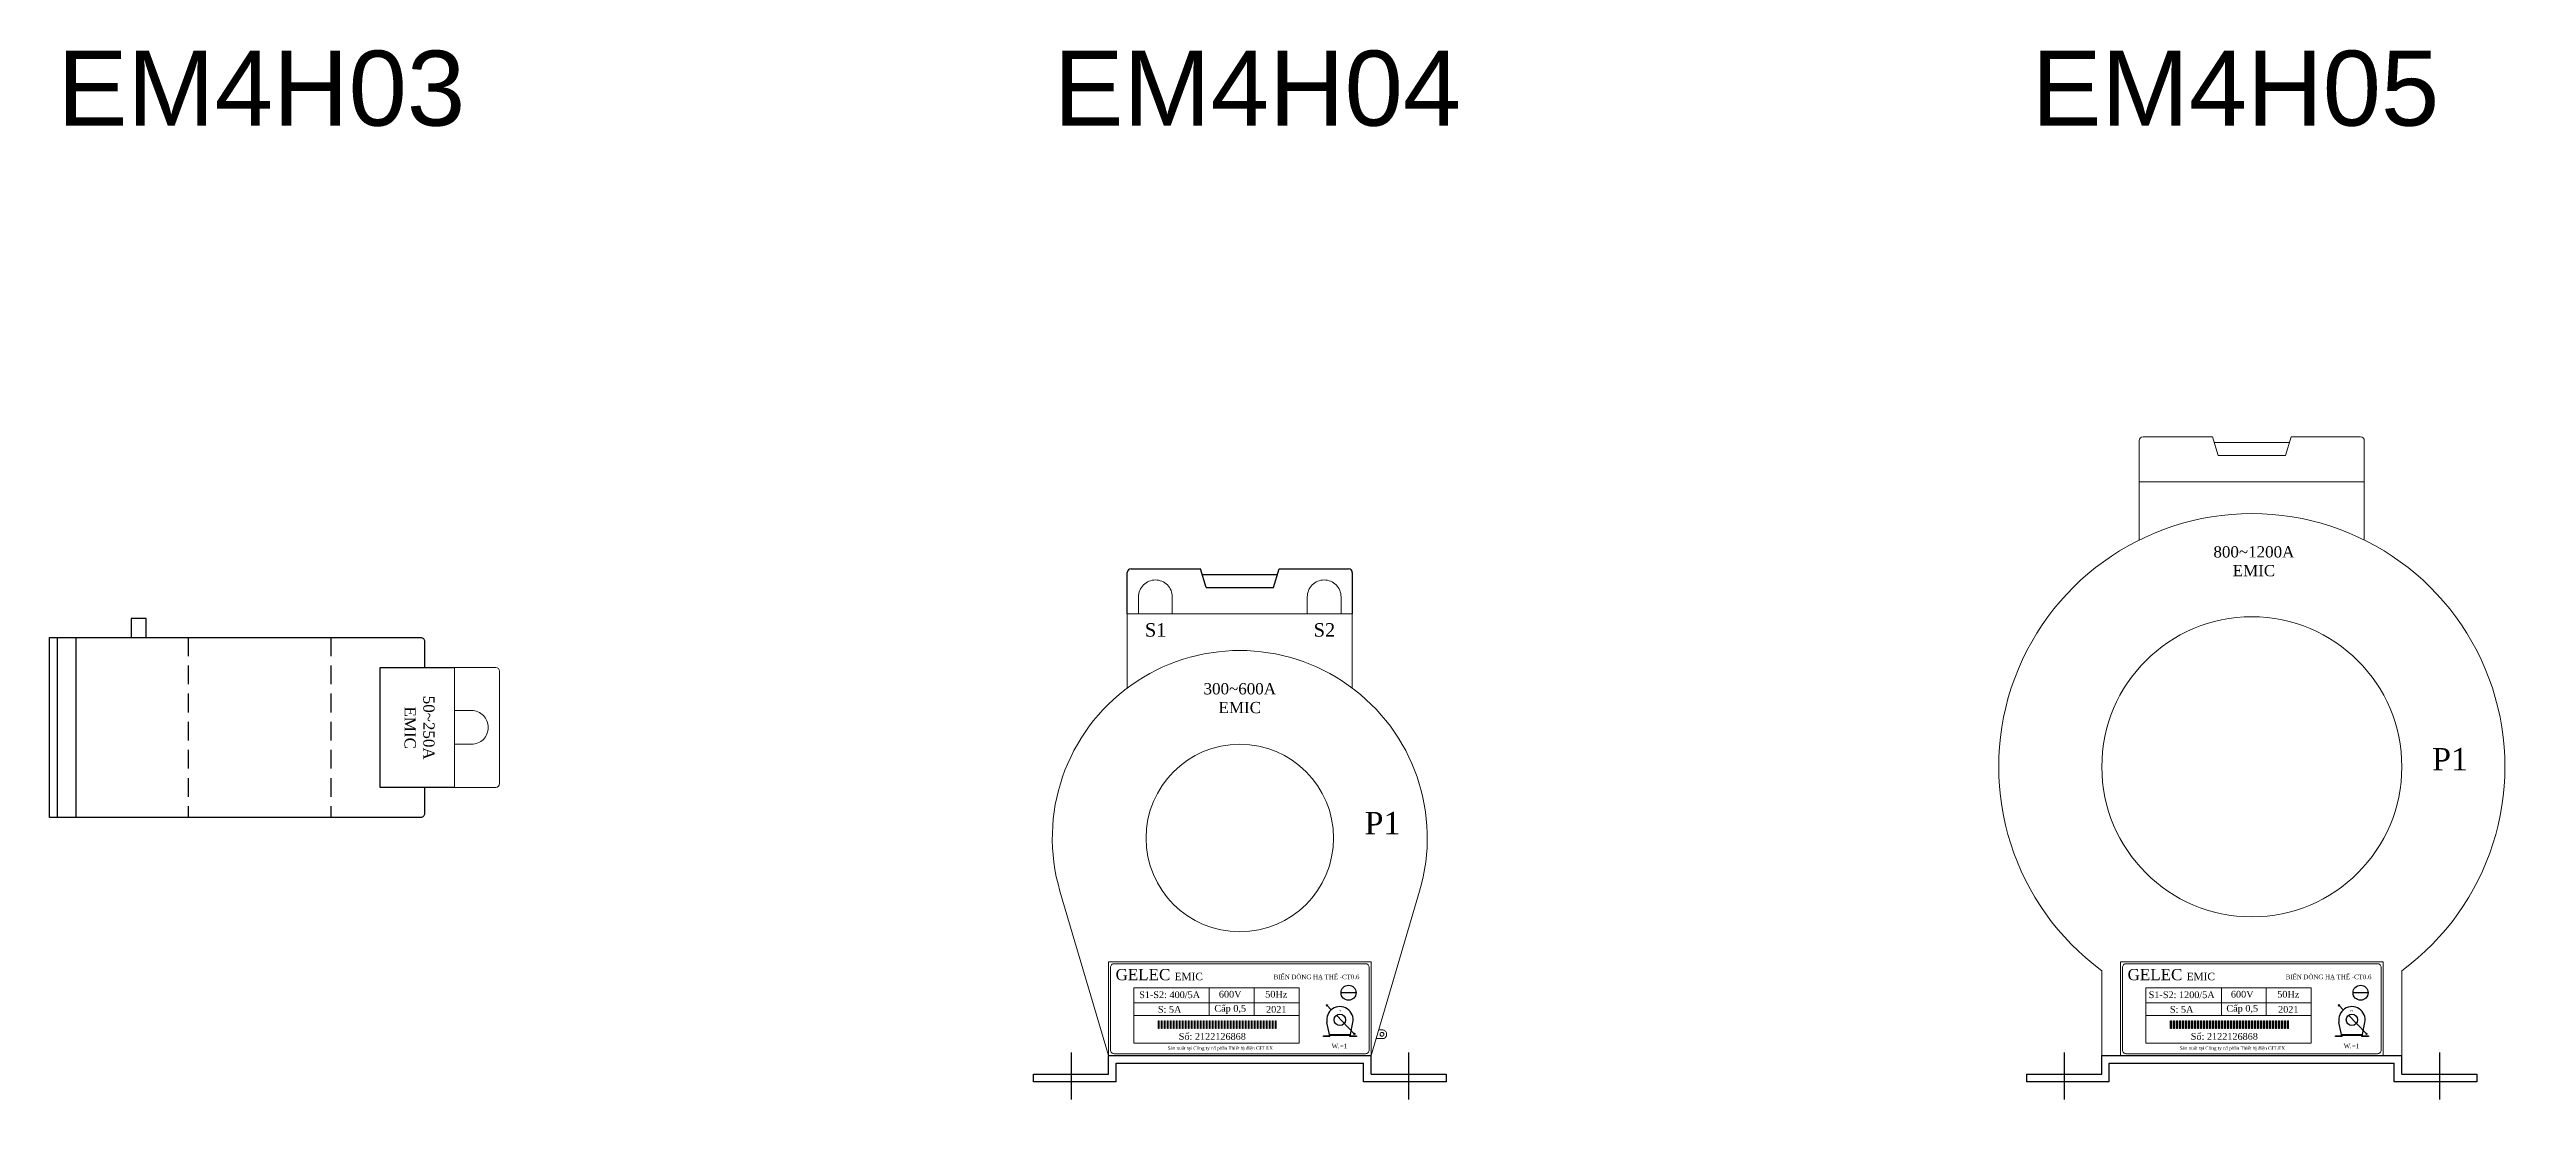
# Model space of a CAD drawing. Header units: millimetres. Extents: x 132 to 1466, y 138 to 426.
# Drawn here: x 132 to 792, y 138 to 418 of the extents above; entities that cross this region are included whole.
import ezdxf

# ---------------------------------------------------------------- set-up
doc = ezdxf.new("R2010")
doc.units = ezdxf.units.MM
doc.linetypes.add('ASVLTYPE', pattern=[0.75, 0.5, -0.25])
doc.styles.add('THIÊN1', font='times.ttf')

# ---------------------------------------------------------------- blocks, each defined once
blk = doc.blocks.new('*U1912')
at = {"color": 54}
blk.add_line((4, 118.5), (4, 70.5), dxfattribs=at)
at = {"color": 1, "linetype": 'ASVLTYPE', "ltscale": 10}
for p, q in [((39, 118.5), (39, 70.5)), ((77, 118.5), (77, 70.5))]:
    blk.add_line(p, q, dxfattribs=at)
at = {"lineweight": 9}
for p, q in [((110, 78.5), (110, 110.5)), ((110, 110.5), (121, 110.5)), ((122, 109.5), (122, 79.5)), ((121, 78.5), (110, 78.5))]:
    blk.add_line(p, q, dxfattribs=at)
at = {"color": 1}
blk.add_lwpolyline([(27.75, 118.5), (27.75, 123.5), (23.75, 123.5), (23.75, 118.5)], close=True, dxfattribs=at)
at = {"color": 54}
blk.add_lwpolyline([(9, 118.5), (9, 70.5), (2, 70.5), (2, 118.5)], close=True, dxfattribs=at)
at = {"color": 1}
for points in [[(9, 118.5), (101, 118.5, -0.414214), (102, 117.5), (102, 110.5)], [(102, 78.5), (102, 71.5, -0.414214), (101, 70.5), (9, 70.5)]]:
    blk.add_lwpolyline(points, format="xyb", dxfattribs=at)
blk.add_lwpolyline([(110, 78.5), (90.19, 78.5), (90.19, 110.5), (110, 110.5)], dxfattribs=at)
at = {"lineweight": 9}
blk.add_lwpolyline([(110, 99), (110, 90), (114.5, 90, 0.414214), (119, 94.5), (119, 94.5, 0.414214), (114.5, 99)], format="xyb", close=True, dxfattribs=at)
for centre, start, end in [((121, 109.5), 0, 90), ((121, 79.5), 270, 0)]:
    blk.add_arc(centre, 1, start, end, dxfattribs=at)
at = {"color": 1, "insert": (100.65, 94.42), "char_height": 3, "width": 120.4355, "attachment_point": 5, "rotation": 270, "style": 'THIÊN1'}
blk.add_mtext('50~250A\\PEMIC', dxfattribs=at)
blk = doc.blocks.new('*U407')
for p, q in [((-29, 46.81), (-10.5, 46.81)), ((-9, 41.81), (-10.5, 46.81)), ((9, 41.81), (10.5, 46.81)), ((10.5, 46.81), (29, 46.81)), ((-30, 34.81), (-30, 45.81)), ((-10.05, 45.31), (10.05, 45.31)), ((-9, 41.81), (9, 41.81)), ((30, 45.81), (30, 34.81)), ((23.05, -69.44), (23.43, -69.49)), ((23.05, -69.44), (23.1, -69.82)), ((23.1, -69.82), (23.28, -69.67)), ((23.43, -69.49), (23.28, -69.67)), ((23.28, -69.67), (24.38, -70.81)), ((25.77, -72.25), (30.45, -77.09)), ((30.99, -66.25), (26.99, -66.25)), ((23.89, -77.38), (23.24, -74.16)), ((23.89, -77.78), (23.89, -77.38)), ((23.89, -77.38), (29.49, -77.38)), ((24.05, -77.94), (24.05, -77.54)), ((24.05, -77.54), (29.33, -77.54)), ((29.33, -77.94), (29.33, -77.54)), ((29.49, -77.38), (30.14, -74.16)), ((29.49, -77.78), (29.49, -77.38))]:
    blk.add_line(p, q)
at = {"color": 85}
for p, q in [((-9, 41.81), (-10.5, 46.81)), ((9, 41.81), (10.5, 46.81)), ((-10.05, 45.31), (10.05, 45.31)), ((-9, 41.81), (9, 41.81)), ((-35, -83), (35, -83)), ((-35, -83), (35, -83))]:
    blk.add_line(p, q, dxfattribs=at)
at = {"color": 1, "lineweight": 9}
for p, q in [((-30, 15.81), (-30, 34.81)), ((-30, 34.81), (-30, 14.98)), ((30, 34.81), (30, 15.81)), ((30, 34.81), (30, 15)), ((-35, -83), (-47.95, -39.17)), ((35, -83), (47.95, -39.17))]:
    blk.add_line(p, q, dxfattribs=at)
at = {"lineweight": 9}
for p, q in [((-30, 34.81), (30, 34.81)), ((-21.81, -73.77), (-21.81, -75.77)), ((-21.81, -73.77), (-21.81, -75.77)), ((-21.64, -73.77), (-21.64, -75.77)), ((-21.62, -73.77), (-21.62, -75.77)), ((-21.59, -73.77), (-21.59, -75.77)), ((-21.56, -73.77), (-21.56, -75.77)), ((-21.53, -73.77), (-21.53, -75.77)), ((-21.5, -73.77), (-21.5, -75.77)), ((-21.48, -75.77), (-21.48, -73.77)), ((-21.01, -73.77), (-21.01, -75.77)), ((-21.01, -73.77), (-21.01, -75.77)), ((-20.84, -73.77), (-20.84, -75.77)), ((-20.82, -73.77), (-20.82, -75.77)), ((-20.79, -73.77), (-20.79, -75.77)), ((-20.76, -73.77), (-20.76, -75.77)), ((-20.73, -73.77), (-20.73, -75.77)), ((-20.7, -73.77), (-20.7, -75.77)), ((-20.68, -75.77), (-20.68, -73.77)), ((-20.21, -73.77), (-20.21, -75.77)), ((-20.21, -73.77), (-20.21, -75.77)), ((-20.04, -73.77), (-20.04, -75.77)), ((-20.02, -73.77), (-20.02, -75.77)), ((-19.99, -73.77), (-19.99, -75.77)), ((-19.96, -73.77), (-19.96, -75.77)), ((-19.93, -73.77), (-19.93, -75.77)), ((-19.9, -73.77), (-19.9, -75.77)), ((-19.88, -75.77), (-19.88, -73.77)), ((-19.41, -73.77), (-19.41, -75.77)), ((-19.41, -73.77), (-19.41, -75.77)), ((-19.24, -73.77), (-19.24, -75.77)), ((-19.22, -73.77), (-19.22, -75.77)), ((-19.19, -73.77), (-19.19, -75.77)), ((-19.16, -73.77), (-19.16, -75.77)), ((-19.13, -73.77), (-19.13, -75.77)), ((-19.1, -73.77), (-19.1, -75.77)), ((-19.08, -75.77), (-19.08, -73.77)), ((-18.61, -73.77), (-18.61, -75.77)), ((-18.61, -73.77), (-18.61, -75.77)), ((-18.44, -73.77), (-18.44, -75.77)), ((-18.42, -73.77), (-18.42, -75.77)), ((-18.39, -73.77), (-18.39, -75.77)), ((-18.36, -73.77), (-18.36, -75.77)), ((-18.33, -73.77), (-18.33, -75.77)), ((-18.3, -73.77), (-18.3, -75.77)), ((-18.28, -75.77), (-18.28, -73.77)), ((-17.81, -73.77), (-17.81, -75.77)), ((-17.81, -73.77), (-17.81, -75.77)), ((-17.64, -73.77), (-17.64, -75.77)), ((-17.62, -73.77), (-17.62, -75.77)), ((-17.59, -73.77), (-17.59, -75.77)), ((-17.56, -73.77), (-17.56, -75.77)), ((-17.53, -73.77), (-17.53, -75.77)), ((-17.5, -73.77), (-17.5, -75.77)), ((-17.48, -75.77), (-17.48, -73.77)), ((-17.01, -73.77), (-17.01, -75.77)), ((-17.01, -73.77), (-17.01, -75.77)), ((-16.84, -73.77), (-16.84, -75.77)), ((-16.82, -73.77), (-16.82, -75.77)), ((-16.79, -73.77), (-16.79, -75.77)), ((-16.76, -73.77), (-16.76, -75.77)), ((-16.73, -73.77), (-16.73, -75.77)), ((-16.7, -73.77), (-16.7, -75.77)), ((-16.68, -75.77), (-16.68, -73.77)), ((-16.21, -73.77), (-16.21, -75.77)), ((-16.21, -73.77), (-16.21, -75.77)), ((-16.04, -73.77), (-16.04, -75.77)), ((-16.02, -73.77), (-16.02, -75.77)), ((-15.99, -73.77), (-15.99, -75.77)), ((-15.96, -73.77), (-15.96, -75.77)), ((-15.93, -73.77), (-15.93, -75.77)), ((-15.9, -73.77), (-15.9, -75.77)), ((-15.88, -75.77), (-15.88, -73.77)), ((-15.41, -73.77), (-15.41, -75.77)), ((-15.41, -73.77), (-15.41, -75.77)), ((-15.24, -73.77), (-15.24, -75.77)), ((-15.22, -73.77), (-15.22, -75.77)), ((-15.19, -73.77), (-15.19, -75.77)), ((-15.16, -73.77), (-15.16, -75.77)), ((-15.13, -73.77), (-15.13, -75.77)), ((-15.1, -73.77), (-15.1, -75.77)), ((-15.08, -75.77), (-15.08, -73.77)), ((-14.61, -73.77), (-14.61, -75.77)), ((-14.61, -73.77), (-14.61, -75.77)), ((-14.44, -73.77), (-14.44, -75.77)), ((-14.42, -73.77), (-14.42, -75.77)), ((-14.39, -73.77), (-14.39, -75.77)), ((-14.36, -73.77), (-14.36, -75.77)), ((-14.33, -73.77), (-14.33, -75.77)), ((-14.3, -73.77), (-14.3, -75.77)), ((-14.28, -75.77), (-14.28, -73.77)), ((-13.81, -73.77), (-13.81, -75.77)), ((-13.81, -73.77), (-13.81, -75.77)), ((-13.64, -73.77), (-13.64, -75.77)), ((-13.62, -73.77), (-13.62, -75.77)), ((-13.59, -73.77), (-13.59, -75.77)), ((-13.56, -73.77), (-13.56, -75.77)), ((-13.53, -73.77), (-13.53, -75.77)), ((-13.5, -73.77), (-13.5, -75.77)), ((-13.48, -75.77), (-13.48, -73.77)), ((-13.01, -73.77), (-13.01, -75.77)), ((-13.01, -73.77), (-13.01, -75.77)), ((-12.84, -73.77), (-12.84, -75.77)), ((-12.82, -73.77), (-12.82, -75.77)), ((-12.79, -73.77), (-12.79, -75.77)), ((-12.76, -73.77), (-12.76, -75.77)), ((-12.73, -73.77), (-12.73, -75.77)), ((-12.7, -73.77), (-12.7, -75.77)), ((-12.68, -75.77), (-12.68, -73.77)), ((-12.21, -73.77), (-12.21, -75.77)), ((-12.21, -73.77), (-12.21, -75.77)), ((-12.04, -73.77), (-12.04, -75.77)), ((-12.02, -73.77), (-12.02, -75.77)), ((-11.99, -73.77), (-11.99, -75.77)), ((-11.96, -73.77), (-11.96, -75.77)), ((-11.93, -73.77), (-11.93, -75.77)), ((-11.9, -73.77), (-11.9, -75.77)), ((-11.88, -75.77), (-11.88, -73.77)), ((-11.41, -73.77), (-11.41, -75.77)), ((-11.41, -73.77), (-11.41, -75.77)), ((-11.24, -73.77), (-11.24, -75.77)), ((-11.22, -73.77), (-11.22, -75.77)), ((-11.19, -73.77), (-11.19, -75.77)), ((-11.16, -73.77), (-11.16, -75.77)), ((-11.13, -73.77), (-11.13, -75.77)), ((-11.1, -73.77), (-11.1, -75.77)), ((-11.08, -75.77), (-11.08, -73.77)), ((-10.61, -73.77), (-10.61, -75.77)), ((-10.61, -73.77), (-10.61, -75.77)), ((-10.44, -73.77), (-10.44, -75.77)), ((-10.42, -73.77), (-10.42, -75.77)), ((-10.39, -73.77), (-10.39, -75.77)), ((-10.36, -73.77), (-10.36, -75.77)), ((-10.33, -73.77), (-10.33, -75.77)), ((-10.3, -73.77), (-10.3, -75.77)), ((-10.28, -75.77), (-10.28, -73.77)), ((-9.81, -73.77), (-9.81, -75.77)), ((-9.81, -73.77), (-9.81, -75.77)), ((-9.64, -73.77), (-9.64, -75.77)), ((-9.62, -73.77), (-9.62, -75.77)), ((-9.59, -73.77), (-9.59, -75.77)), ((-9.56, -73.77), (-9.56, -75.77)), ((-9.53, -73.77), (-9.53, -75.77)), ((-9.5, -73.77), (-9.5, -75.77)), ((-9.48, -75.77), (-9.48, -73.77)), ((-9.01, -73.77), (-9.01, -75.77)), ((-9.01, -73.77), (-9.01, -75.77)), ((-8.84, -73.77), (-8.84, -75.77)), ((-8.82, -73.77), (-8.82, -75.77)), ((-8.79, -73.77), (-8.79, -75.77)), ((-8.76, -73.77), (-8.76, -75.77)), ((-8.73, -73.77), (-8.73, -75.77)), ((-8.7, -73.77), (-8.7, -75.77)), ((-8.68, -75.77), (-8.68, -73.77)), ((-8.21, -73.77), (-8.21, -75.77)), ((-8.21, -73.77), (-8.21, -75.77)), ((-8.04, -73.77), (-8.04, -75.77)), ((-8.02, -73.77), (-8.02, -75.77)), ((-7.99, -73.77), (-7.99, -75.77)), ((-7.96, -73.77), (-7.96, -75.77)), ((-7.93, -73.77), (-7.93, -75.77)), ((-7.9, -73.77), (-7.9, -75.77)), ((-7.88, -75.77), (-7.88, -73.77)), ((-7.41, -73.77), (-7.41, -75.77)), ((-7.41, -73.77), (-7.41, -75.77)), ((-7.24, -73.77), (-7.24, -75.77)), ((-7.22, -73.77), (-7.22, -75.77)), ((-7.19, -73.77), (-7.19, -75.77)), ((-7.16, -73.77), (-7.16, -75.77)), ((-7.13, -73.77), (-7.13, -75.77)), ((-7.1, -73.77), (-7.1, -75.77)), ((-7.08, -75.77), (-7.08, -73.77)), ((-6.61, -73.77), (-6.61, -75.77)), ((-6.61, -73.77), (-6.61, -75.77)), ((-6.44, -73.77), (-6.44, -75.77)), ((-6.42, -73.77), (-6.42, -75.77)), ((-6.39, -73.77), (-6.39, -75.77)), ((-6.36, -73.77), (-6.36, -75.77)), ((-6.33, -73.77), (-6.33, -75.77)), ((-6.3, -73.77), (-6.3, -75.77)), ((-6.28, -75.77), (-6.28, -73.77)), ((-5.81, -73.77), (-5.81, -75.77)), ((-5.81, -73.77), (-5.81, -75.77)), ((-5.64, -73.77), (-5.64, -75.77)), ((-5.62, -73.77), (-5.62, -75.77)), ((-5.59, -73.77), (-5.59, -75.77)), ((-5.56, -73.77), (-5.56, -75.77)), ((-5.53, -73.77), (-5.53, -75.77)), ((-5.5, -73.77), (-5.5, -75.77)), ((-5.48, -75.77), (-5.48, -73.77)), ((-5.01, -73.77), (-5.01, -75.77)), ((-5.01, -73.77), (-5.01, -75.77)), ((-4.84, -73.77), (-4.84, -75.77)), ((-4.82, -73.77), (-4.82, -75.77)), ((-4.79, -73.77), (-4.79, -75.77)), ((-4.76, -73.77), (-4.76, -75.77)), ((-4.73, -73.77), (-4.73, -75.77)), ((-4.7, -73.77), (-4.7, -75.77)), ((-4.68, -75.77), (-4.68, -73.77)), ((-4.21, -73.77), (-4.21, -75.77)), ((-4.21, -73.77), (-4.21, -75.77)), ((-4.04, -73.77), (-4.04, -75.77)), ((-4.02, -73.77), (-4.02, -75.77)), ((-3.99, -73.77), (-3.99, -75.77)), ((-3.96, -73.77), (-3.96, -75.77)), ((-3.93, -73.77), (-3.93, -75.77)), ((-3.9, -73.77), (-3.9, -75.77)), ((-3.88, -75.77), (-3.88, -73.77)), ((-3.41, -73.77), (-3.41, -75.77)), ((-3.41, -73.77), (-3.41, -75.77)), ((-3.24, -73.77), (-3.24, -75.77)), ((-3.22, -73.77), (-3.22, -75.77)), ((-3.19, -73.77), (-3.19, -75.77)), ((-3.16, -73.77), (-3.16, -75.77)), ((-3.13, -73.77), (-3.13, -75.77)), ((-3.1, -73.77), (-3.1, -75.77)), ((-3.08, -75.77), (-3.08, -73.77)), ((-2.61, -73.77), (-2.61, -75.77)), ((-2.61, -73.77), (-2.61, -75.77)), ((-2.44, -73.77), (-2.44, -75.77)), ((-2.42, -73.77), (-2.42, -75.77)), ((-2.39, -73.77), (-2.39, -75.77)), ((-2.36, -73.77), (-2.36, -75.77)), ((-2.33, -73.77), (-2.33, -75.77)), ((-2.3, -73.77), (-2.3, -75.77)), ((-2.28, -75.77), (-2.28, -73.77)), ((-1.81, -73.77), (-1.81, -75.77)), ((-1.81, -73.77), (-1.81, -75.77)), ((-1.64, -73.77), (-1.64, -75.77)), ((-1.62, -73.77), (-1.62, -75.77)), ((-1.59, -73.77), (-1.59, -75.77)), ((-1.56, -73.77), (-1.56, -75.77)), ((-1.53, -73.77), (-1.53, -75.77)), ((-1.5, -73.77), (-1.5, -75.77)), ((-1.48, -75.77), (-1.48, -73.77)), ((-1.01, -73.77), (-1.01, -75.77)), ((-1.01, -73.77), (-1.01, -75.77)), ((-0.84, -73.77), (-0.84, -75.77)), ((-0.82, -73.77), (-0.82, -75.77)), ((-0.79, -73.77), (-0.79, -75.77)), ((-0.76, -73.77), (-0.76, -75.77)), ((-0.73, -73.77), (-0.73, -75.77)), ((-0.7, -73.77), (-0.7, -75.77)), ((-0.68, -75.77), (-0.68, -73.77)), ((-0.21, -73.77), (-0.21, -75.77)), ((-0.21, -73.77), (-0.21, -75.77)), ((-0.04, -73.77), (-0.04, -75.77)), ((-0.02, -73.77), (-0.02, -75.77)), ((0.01, -73.77), (0.01, -75.77)), ((0.04, -73.77), (0.04, -75.77)), ((0.07, -73.77), (0.07, -75.77)), ((0.1, -73.77), (0.1, -75.77)), ((0.12, -75.77), (0.12, -73.77)), ((0.59, -73.77), (0.59, -75.77)), ((0.59, -73.77), (0.59, -75.77)), ((0.76, -73.77), (0.76, -75.77)), ((0.78, -73.77), (0.78, -75.77)), ((0.81, -73.77), (0.81, -75.77)), ((0.84, -73.77), (0.84, -75.77)), ((0.87, -73.77), (0.87, -75.77)), ((0.9, -73.77), (0.9, -75.77)), ((0.92, -75.77), (0.92, -73.77)), ((1.39, -73.77), (1.39, -75.77)), ((1.39, -73.77), (1.39, -75.77)), ((1.56, -73.77), (1.56, -75.77)), ((1.58, -73.77), (1.58, -75.77)), ((1.61, -73.77), (1.61, -75.77)), ((1.64, -73.77), (1.64, -75.77)), ((1.67, -73.77), (1.67, -75.77)), ((1.7, -73.77), (1.7, -75.77)), ((1.72, -75.77), (1.72, -73.77)), ((2.19, -73.77), (2.19, -75.77)), ((2.19, -73.77), (2.19, -75.77)), ((2.36, -73.77), (2.36, -75.77)), ((2.38, -73.77), (2.38, -75.77)), ((2.41, -73.77), (2.41, -75.77)), ((2.44, -73.77), (2.44, -75.77)), ((2.47, -73.77), (2.47, -75.77)), ((2.5, -73.77), (2.5, -75.77)), ((2.52, -75.77), (2.52, -73.77)), ((2.99, -73.77), (2.99, -75.77)), ((2.99, -73.77), (2.99, -75.77)), ((3.16, -73.77), (3.16, -75.77)), ((3.18, -73.77), (3.18, -75.77)), ((3.21, -73.77), (3.21, -75.77)), ((3.24, -73.77), (3.24, -75.77)), ((3.27, -73.77), (3.27, -75.77)), ((3.3, -73.77), (3.3, -75.77)), ((3.32, -75.77), (3.32, -73.77)), ((3.79, -73.77), (3.79, -75.77)), ((3.79, -73.77), (3.79, -75.77)), ((3.96, -73.77), (3.96, -75.77)), ((3.98, -73.77), (3.98, -75.77)), ((4.01, -73.77), (4.01, -75.77)), ((4.04, -73.77), (4.04, -75.77)), ((4.07, -73.77), (4.07, -75.77)), ((4.1, -73.77), (4.1, -75.77)), ((4.12, -75.77), (4.12, -73.77)), ((4.59, -73.77), (4.59, -75.77)), ((4.59, -73.77), (4.59, -75.77)), ((4.76, -73.77), (4.76, -75.77)), ((4.78, -73.77), (4.78, -75.77)), ((4.81, -73.77), (4.81, -75.77)), ((4.84, -73.77), (4.84, -75.77)), ((4.87, -73.77), (4.87, -75.77)), ((4.9, -73.77), (4.9, -75.77)), ((4.92, -75.77), (4.92, -73.77)), ((5.39, -73.77), (5.39, -75.77)), ((5.39, -73.77), (5.39, -75.77)), ((5.56, -73.77), (5.56, -75.77)), ((5.58, -73.77), (5.58, -75.77)), ((5.61, -73.77), (5.61, -75.77)), ((5.64, -73.77), (5.64, -75.77)), ((5.67, -73.77), (5.67, -75.77)), ((5.7, -73.77), (5.7, -75.77)), ((5.72, -75.77), (5.72, -73.77)), ((6.19, -73.77), (6.19, -75.77)), ((6.19, -73.77), (6.19, -75.77)), ((6.36, -73.77), (6.36, -75.77)), ((6.38, -73.77), (6.38, -75.77)), ((6.41, -73.77), (6.41, -75.77)), ((6.44, -73.77), (6.44, -75.77)), ((6.47, -73.77), (6.47, -75.77)), ((6.5, -73.77), (6.5, -75.77)), ((6.52, -75.77), (6.52, -73.77)), ((6.99, -73.77), (6.99, -75.77)), ((6.99, -73.77), (6.99, -75.77)), ((7.16, -73.77), (7.16, -75.77)), ((7.18, -73.77), (7.18, -75.77)), ((7.21, -73.77), (7.21, -75.77)), ((7.24, -73.77), (7.24, -75.77)), ((7.27, -73.77), (7.27, -75.77)), ((7.3, -73.77), (7.3, -75.77)), ((7.32, -75.77), (7.32, -73.77)), ((7.79, -73.77), (7.79, -75.77)), ((7.79, -73.77), (7.79, -75.77)), ((7.96, -73.77), (7.96, -75.77)), ((7.98, -73.77), (7.98, -75.77)), ((8.01, -73.77), (8.01, -75.77)), ((8.04, -73.77), (8.04, -75.77)), ((8.07, -73.77), (8.07, -75.77)), ((8.1, -73.77), (8.1, -75.77)), ((8.12, -75.77), (8.12, -73.77)), ((8.59, -73.77), (8.59, -75.77)), ((8.59, -73.77), (8.59, -75.77)), ((8.76, -73.77), (8.76, -75.77)), ((8.78, -73.77), (8.78, -75.77)), ((8.81, -73.77), (8.81, -75.77)), ((8.84, -73.77), (8.84, -75.77)), ((8.87, -73.77), (8.87, -75.77)), ((8.9, -73.77), (8.9, -75.77)), ((8.92, -75.77), (8.92, -73.77)), ((9.39, -73.77), (9.39, -75.77)), ((9.39, -73.77), (9.39, -75.77)), ((9.56, -73.77), (9.56, -75.77)), ((9.58, -73.77), (9.58, -75.77)), ((9.61, -73.77), (9.61, -75.77)), ((9.64, -73.77), (9.64, -75.77)), ((9.67, -73.77), (9.67, -75.77)), ((9.7, -73.77), (9.7, -75.77)), ((9.72, -75.77), (9.72, -73.77))]:
    blk.add_line(p, q, dxfattribs=at)
at = {"color": 251, "lineweight": 9}
for p, q in [((-8.13, -64.92), (-8.13, -72.32)), ((3.85, -64.92), (3.85, -72.32)), ((-28.24, -68.96), (15.83, -68.96)), ((-28.24, -72.32), (15.83, -72.32))]:
    blk.add_line(p, q, dxfattribs=at)
at = {"color": 54}
for p, q in [((-45, -82.16), (-45, -94.7)), ((-35, -88), (-35, -83)), ((-33, -90), (-33, -85)), ((-33, -85), (33, -85)), ((33, -90), (33, -85)), ((35, -88), (35, -83)), ((45, -82.16), (45, -94.7))]:
    blk.add_line(p, q, dxfattribs=at)
at = {"lineweight": 9}
for points in [[(-27, 34.81), (-18, 34.81), (-18, 39.31, 0.414214), (-22.5, 43.81), (-22.5, 43.81, 0.414214), (-27, 39.31)], [(18, 34.81), (27, 34.81), (27, 39.31, 0.414214), (22.5, 43.81), (22.5, 43.81, 0.414214), (18, 39.31)]]:
    blk.add_lwpolyline(points, format="xyb", close=True, dxfattribs=at)
at = {"color": 251, "lineweight": 9}
for points in [[(-35, -83), (35, -83), (35, -58), (-35, -58)], [(-28.24, -79.72), (15.83, -79.72), (15.83, -64.92), (-28.24, -64.92)]]:
    blk.add_lwpolyline(points, close=True, dxfattribs=at)
blk.add_lwpolyline([(-33.5, -82.5), (33.5, -82.5, 0.414214), (34.5, -81.5), (34.5, -59.5, 0.414214), (33.5, -58.5), (-33.5, -58.5, 0.414214), (-34.5, -59.5), (-34.5, -81.5, 0.414214)], format="xyb", close=True, dxfattribs=at)
at = {"lineweight": 9}
for points in [[(-21.66, -75.77), (-21.46, -75.77), (-21.46, -73.77), (-21.66, -73.77)], [(-20.86, -75.77), (-20.66, -75.77), (-20.66, -73.77), (-20.86, -73.77)], [(-20.06, -75.77), (-19.86, -75.77), (-19.86, -73.77), (-20.06, -73.77)], [(-19.26, -75.77), (-19.06, -75.77), (-19.06, -73.77), (-19.26, -73.77)], [(-18.46, -75.77), (-18.26, -75.77), (-18.26, -73.77), (-18.46, -73.77)], [(-17.66, -75.77), (-17.46, -75.77), (-17.46, -73.77), (-17.66, -73.77)], [(-16.86, -75.77), (-16.66, -75.77), (-16.66, -73.77), (-16.86, -73.77)], [(-16.06, -75.77), (-15.86, -75.77), (-15.86, -73.77), (-16.06, -73.77)], [(-15.26, -75.77), (-15.06, -75.77), (-15.06, -73.77), (-15.26, -73.77)], [(-14.46, -75.77), (-14.26, -75.77), (-14.26, -73.77), (-14.46, -73.77)], [(-13.66, -75.77), (-13.46, -75.77), (-13.46, -73.77), (-13.66, -73.77)], [(-12.86, -75.77), (-12.66, -75.77), (-12.66, -73.77), (-12.86, -73.77)], [(-12.06, -75.77), (-11.86, -75.77), (-11.86, -73.77), (-12.06, -73.77)], [(-11.26, -75.77), (-11.06, -75.77), (-11.06, -73.77), (-11.26, -73.77)], [(-10.46, -75.77), (-10.26, -75.77), (-10.26, -73.77), (-10.46, -73.77)], [(-9.66, -75.77), (-9.46, -75.77), (-9.46, -73.77), (-9.66, -73.77)], [(-8.86, -75.77), (-8.66, -75.77), (-8.66, -73.77), (-8.86, -73.77)], [(-8.06, -75.77), (-7.86, -75.77), (-7.86, -73.77), (-8.06, -73.77)], [(-7.26, -75.77), (-7.06, -75.77), (-7.06, -73.77), (-7.26, -73.77)], [(-6.46, -75.77), (-6.26, -75.77), (-6.26, -73.77), (-6.46, -73.77)], [(-5.66, -75.77), (-5.46, -75.77), (-5.46, -73.77), (-5.66, -73.77)], [(-4.86, -75.77), (-4.66, -75.77), (-4.66, -73.77), (-4.86, -73.77)], [(-4.06, -75.77), (-3.86, -75.77), (-3.86, -73.77), (-4.06, -73.77)], [(-3.26, -75.77), (-3.06, -75.77), (-3.06, -73.77), (-3.26, -73.77)], [(-2.46, -75.77), (-2.26, -75.77), (-2.26, -73.77), (-2.46, -73.77)], [(-1.66, -75.77), (-1.46, -75.77), (-1.46, -73.77), (-1.66, -73.77)], [(-0.86, -75.77), (-0.66, -75.77), (-0.66, -73.77), (-0.86, -73.77)], [(-0.06, -75.77), (0.14, -75.77), (0.14, -73.77), (-0.06, -73.77)], [(0.74, -75.77), (0.94, -75.77), (0.94, -73.77), (0.74, -73.77)], [(1.54, -75.77), (1.74, -75.77), (1.74, -73.77), (1.54, -73.77)], [(2.34, -75.77), (2.54, -75.77), (2.54, -73.77), (2.34, -73.77)], [(3.14, -75.77), (3.34, -75.77), (3.34, -73.77), (3.14, -73.77)], [(3.94, -75.77), (4.14, -75.77), (4.14, -73.77), (3.94, -73.77)], [(4.74, -75.77), (4.94, -75.77), (4.94, -73.77), (4.74, -73.77)], [(5.54, -75.77), (5.74, -75.77), (5.74, -73.77), (5.54, -73.77)], [(6.34, -75.77), (6.54, -75.77), (6.54, -73.77), (6.34, -73.77)], [(7.14, -75.77), (7.34, -75.77), (7.34, -73.77), (7.14, -73.77)], [(7.94, -75.77), (8.14, -75.77), (8.14, -73.77), (7.94, -73.77)], [(8.74, -75.77), (8.94, -75.77), (8.94, -73.77), (8.74, -73.77)], [(9.54, -75.77), (9.74, -75.77), (9.74, -73.77), (9.54, -73.77)]]:
    blk.add_lwpolyline(points, close=True, dxfattribs=at)
for points in [[(24.05, -77.94), (22.29, -77.94), (22.29, -77.78), (23.89, -77.78)], [(29.49, -77.78), (31.09, -77.78), (31.09, -77.94), (29.33, -77.94)]]:
    blk.add_lwpolyline(points)
at = {"color": 1, "lineweight": 9}
blk.add_lwpolyline([(36.33, -78.49), (38.1, -78.49, 0.414214), (39.1, -77.49), (39.1, -77.17, 0.414214), (38.1, -76.17), (37.02, -76.17)], format="xyb", dxfattribs=at)
at = {"color": 54}
for points in [[(-33, -90), (-55, -90), (-55, -88), (-35, -88)], [(35, -88), (55, -88), (55, -90), (33, -90)]]:
    blk.add_lwpolyline(points, dxfattribs=at)
at = {"color": 1, "lineweight": 9}
for centre, radius in [((0, -25), 25), ((37.91, -77.33), 0.5)]:
    blk.add_circle(centre, radius, dxfattribs=at)
for centre, radius in [((28.99, -66.25), 2), ((26.69, -73.46), 1.52), ((30.56, -77.2), 0.16)]:
    blk.add_circle(centre, radius)
for centre, radius, start, end in [((-29, 45.81), 1, 90, 180), ((29, 45.81), 1, 0, 90), ((26.69, -73.46), 3.52, 348.59261, 191.40739)]:
    blk.add_arc(centre, radius, start, end)
blk.add_arc((0, -25), 50, 343.5396, 196.4604, dxfattribs=at)
at = {"color": 1, "attachment_point": 5, "style": 'THIÊN1'}
for s, insert, char_height, width in [('S1', (-22.44, 30.47), 3.6, 144.5226), ('S2', (22.56, 30.47), 3.6, 144.5226), ('300~600A\\PEMIC', (0, 12.28), 3, 120.4355), ('P1', (38.06, -21.02), 6, 240.871)]:
    blk.add_mtext(s, dxfattribs=dict(at, insert=insert, char_height=char_height, width=width))
at = {"attachment_point": 5, "style": 'THIÊN1'}
for s, insert, char_height, width in [('GELEC {\\H0.6667x;EMIC}', (-21.48, -61.43), 3, 120.4355), ('S1-S2: 400/5A', (-18.71, -66.8), 1.8, 72.2613), ('600V', (-2.56, -66.66), 1.8, 72.2613), ('50Hz', (9.72, -66.66), 1.8, 72.2613), ('BIẾN DÒNG HẠ THẾ -CT0.6', (20.47, -62.18), 1.2, 72.2613), ('S: 5A', (-18.71, -70.7), 1.8, 72.2613), ('Cấp 0,5', (-2.56, -70.7), 1.8, 72.2613), ('2021', (9.72, -70.7), 1.8, 72.2613), ('P1', (26.64, -71.07), 0.48, 19.2697), ('Số: 2122126868', (-7.33, -77.91), 1.8, 72.2613), ('Sản xuất tại Công ty cổ phần Thiết bị điện GELEX', (-5.19, -81.15), 0.9, 54.196), ('\\pi-3.6,l3.6,t3.6;W =1', (26.57, -80.45), 1.2, 72.2613), ('1', (26.31, -80.96), 0.36, 21.6784)]:
    blk.add_mtext(s, dxfattribs=dict(at, insert=insert, char_height=char_height, width=width))
blk = doc.blocks.new('*U1911')
at = {"lineweight": 9}
for p, q in [((-29, 20.5), (-10.5, 20.5)), ((-9, 15.5), (-10.5, 20.5)), ((9, 15.5), (10.5, 20.5)), ((10.5, 20.5), (29, 20.5)), ((-30, 19.5), (-30, 8.5)), ((-10.05, 19), (10.05, 19)), ((-9, 15.5), (9, 15.5)), ((30, 19.5), (30, 8.5)), ((-30, 8.5), (30, 8.5)), ((-21.81, -135.27), (-21.81, -137.27)), ((-21.81, -135.27), (-21.81, -137.27)), ((-21.64, -135.27), (-21.64, -137.27)), ((-21.62, -135.27), (-21.62, -137.27)), ((-21.59, -135.27), (-21.59, -137.27)), ((-21.56, -135.27), (-21.56, -137.27)), ((-21.53, -135.27), (-21.53, -137.27)), ((-21.5, -135.27), (-21.5, -137.27)), ((-21.48, -137.27), (-21.48, -135.27)), ((-21.01, -135.27), (-21.01, -137.27)), ((-21.01, -135.27), (-21.01, -137.27)), ((-20.84, -135.27), (-20.84, -137.27)), ((-20.82, -135.27), (-20.82, -137.27)), ((-20.79, -135.27), (-20.79, -137.27)), ((-20.76, -135.27), (-20.76, -137.27)), ((-20.73, -135.27), (-20.73, -137.27)), ((-20.7, -135.27), (-20.7, -137.27)), ((-20.68, -137.27), (-20.68, -135.27)), ((-20.21, -135.27), (-20.21, -137.27)), ((-20.21, -135.27), (-20.21, -137.27)), ((-20.04, -135.27), (-20.04, -137.27)), ((-20.02, -135.27), (-20.02, -137.27)), ((-19.99, -135.27), (-19.99, -137.27)), ((-19.96, -135.27), (-19.96, -137.27)), ((-19.93, -135.27), (-19.93, -137.27)), ((-19.9, -135.27), (-19.9, -137.27)), ((-19.88, -137.27), (-19.88, -135.27)), ((-19.41, -135.27), (-19.41, -137.27)), ((-19.41, -135.27), (-19.41, -137.27)), ((-19.24, -135.27), (-19.24, -137.27)), ((-19.22, -135.27), (-19.22, -137.27)), ((-19.19, -135.27), (-19.19, -137.27)), ((-19.16, -135.27), (-19.16, -137.27)), ((-19.13, -135.27), (-19.13, -137.27)), ((-19.1, -135.27), (-19.1, -137.27)), ((-19.08, -137.27), (-19.08, -135.27)), ((-18.61, -135.27), (-18.61, -137.27)), ((-18.61, -135.27), (-18.61, -137.27)), ((-18.44, -135.27), (-18.44, -137.27)), ((-18.42, -135.27), (-18.42, -137.27)), ((-18.39, -135.27), (-18.39, -137.27)), ((-18.36, -135.27), (-18.36, -137.27)), ((-18.33, -135.27), (-18.33, -137.27)), ((-18.3, -135.27), (-18.3, -137.27)), ((-18.28, -137.27), (-18.28, -135.27)), ((-17.81, -135.27), (-17.81, -137.27)), ((-17.81, -135.27), (-17.81, -137.27)), ((-17.64, -135.27), (-17.64, -137.27)), ((-17.62, -135.27), (-17.62, -137.27)), ((-17.59, -135.27), (-17.59, -137.27)), ((-17.56, -135.27), (-17.56, -137.27)), ((-17.53, -135.27), (-17.53, -137.27)), ((-17.5, -135.27), (-17.5, -137.27)), ((-17.48, -137.27), (-17.48, -135.27)), ((-17.01, -135.27), (-17.01, -137.27)), ((-17.01, -135.27), (-17.01, -137.27)), ((-16.84, -135.27), (-16.84, -137.27)), ((-16.82, -135.27), (-16.82, -137.27)), ((-16.79, -135.27), (-16.79, -137.27)), ((-16.76, -135.27), (-16.76, -137.27)), ((-16.73, -135.27), (-16.73, -137.27)), ((-16.7, -135.27), (-16.7, -137.27)), ((-16.68, -137.27), (-16.68, -135.27)), ((-16.21, -135.27), (-16.21, -137.27)), ((-16.21, -135.27), (-16.21, -137.27)), ((-16.04, -135.27), (-16.04, -137.27)), ((-16.02, -135.27), (-16.02, -137.27)), ((-15.99, -135.27), (-15.99, -137.27)), ((-15.96, -135.27), (-15.96, -137.27)), ((-15.93, -135.27), (-15.93, -137.27)), ((-15.9, -135.27), (-15.9, -137.27)), ((-15.88, -137.27), (-15.88, -135.27)), ((-15.41, -135.27), (-15.41, -137.27)), ((-15.41, -135.27), (-15.41, -137.27)), ((-15.24, -135.27), (-15.24, -137.27)), ((-15.22, -135.27), (-15.22, -137.27)), ((-15.19, -135.27), (-15.19, -137.27)), ((-15.16, -135.27), (-15.16, -137.27)), ((-15.13, -135.27), (-15.13, -137.27)), ((-15.1, -135.27), (-15.1, -137.27)), ((-15.08, -137.27), (-15.08, -135.27)), ((-14.61, -135.27), (-14.61, -137.27)), ((-14.61, -135.27), (-14.61, -137.27)), ((-14.44, -135.27), (-14.44, -137.27)), ((-14.42, -135.27), (-14.42, -137.27)), ((-14.39, -135.27), (-14.39, -137.27)), ((-14.36, -135.27), (-14.36, -137.27)), ((-14.33, -135.27), (-14.33, -137.27)), ((-14.3, -135.27), (-14.3, -137.27)), ((-14.28, -137.27), (-14.28, -135.27)), ((-13.81, -135.27), (-13.81, -137.27)), ((-13.81, -135.27), (-13.81, -137.27)), ((-13.64, -135.27), (-13.64, -137.27)), ((-13.62, -135.27), (-13.62, -137.27)), ((-13.59, -135.27), (-13.59, -137.27)), ((-13.56, -135.27), (-13.56, -137.27)), ((-13.53, -135.27), (-13.53, -137.27)), ((-13.5, -135.27), (-13.5, -137.27)), ((-13.48, -137.27), (-13.48, -135.27)), ((-13.01, -135.27), (-13.01, -137.27)), ((-13.01, -135.27), (-13.01, -137.27)), ((-12.84, -135.27), (-12.84, -137.27)), ((-12.82, -135.27), (-12.82, -137.27)), ((-12.79, -135.27), (-12.79, -137.27)), ((-12.76, -135.27), (-12.76, -137.27)), ((-12.73, -135.27), (-12.73, -137.27)), ((-12.7, -135.27), (-12.7, -137.27)), ((-12.68, -137.27), (-12.68, -135.27)), ((-12.21, -135.27), (-12.21, -137.27)), ((-12.21, -135.27), (-12.21, -137.27)), ((-12.04, -135.27), (-12.04, -137.27)), ((-12.02, -135.27), (-12.02, -137.27)), ((-11.99, -135.27), (-11.99, -137.27)), ((-11.96, -135.27), (-11.96, -137.27)), ((-11.93, -135.27), (-11.93, -137.27)), ((-11.9, -135.27), (-11.9, -137.27)), ((-11.88, -137.27), (-11.88, -135.27)), ((-11.41, -135.27), (-11.41, -137.27)), ((-11.41, -135.27), (-11.41, -137.27)), ((-11.24, -135.27), (-11.24, -137.27)), ((-11.22, -135.27), (-11.22, -137.27)), ((-11.19, -135.27), (-11.19, -137.27)), ((-11.16, -135.27), (-11.16, -137.27)), ((-11.13, -135.27), (-11.13, -137.27)), ((-11.1, -135.27), (-11.1, -137.27)), ((-11.08, -137.27), (-11.08, -135.27)), ((-10.61, -135.27), (-10.61, -137.27)), ((-10.61, -135.27), (-10.61, -137.27)), ((-10.44, -135.27), (-10.44, -137.27)), ((-10.42, -135.27), (-10.42, -137.27)), ((-10.39, -135.27), (-10.39, -137.27)), ((-10.36, -135.27), (-10.36, -137.27)), ((-10.33, -135.27), (-10.33, -137.27)), ((-10.3, -135.27), (-10.3, -137.27)), ((-10.28, -137.27), (-10.28, -135.27)), ((-9.81, -135.27), (-9.81, -137.27)), ((-9.81, -135.27), (-9.81, -137.27)), ((-9.64, -135.27), (-9.64, -137.27)), ((-9.62, -135.27), (-9.62, -137.27)), ((-9.59, -135.27), (-9.59, -137.27)), ((-9.56, -135.27), (-9.56, -137.27)), ((-9.53, -135.27), (-9.53, -137.27)), ((-9.5, -135.27), (-9.5, -137.27)), ((-9.48, -137.27), (-9.48, -135.27)), ((-9.01, -135.27), (-9.01, -137.27)), ((-9.01, -135.27), (-9.01, -137.27)), ((-8.84, -135.27), (-8.84, -137.27)), ((-8.82, -135.27), (-8.82, -137.27)), ((-8.79, -135.27), (-8.79, -137.27)), ((-8.76, -135.27), (-8.76, -137.27)), ((-8.73, -135.27), (-8.73, -137.27)), ((-8.7, -135.27), (-8.7, -137.27)), ((-8.68, -137.27), (-8.68, -135.27)), ((-8.21, -135.27), (-8.21, -137.27)), ((-8.21, -135.27), (-8.21, -137.27)), ((-8.04, -135.27), (-8.04, -137.27)), ((-8.02, -135.27), (-8.02, -137.27)), ((-7.99, -135.27), (-7.99, -137.27)), ((-7.96, -135.27), (-7.96, -137.27)), ((-7.93, -135.27), (-7.93, -137.27)), ((-7.9, -135.27), (-7.9, -137.27)), ((-7.88, -137.27), (-7.88, -135.27)), ((-7.41, -135.27), (-7.41, -137.27)), ((-7.41, -135.27), (-7.41, -137.27)), ((-7.24, -135.27), (-7.24, -137.27)), ((-7.22, -135.27), (-7.22, -137.27)), ((-7.19, -135.27), (-7.19, -137.27)), ((-7.16, -135.27), (-7.16, -137.27)), ((-7.13, -135.27), (-7.13, -137.27)), ((-7.1, -135.27), (-7.1, -137.27)), ((-7.08, -137.27), (-7.08, -135.27)), ((-6.61, -135.27), (-6.61, -137.27)), ((-6.61, -135.27), (-6.61, -137.27)), ((-6.44, -135.27), (-6.44, -137.27)), ((-6.42, -135.27), (-6.42, -137.27)), ((-6.39, -135.27), (-6.39, -137.27)), ((-6.36, -135.27), (-6.36, -137.27)), ((-6.33, -135.27), (-6.33, -137.27)), ((-6.3, -135.27), (-6.3, -137.27)), ((-6.28, -137.27), (-6.28, -135.27)), ((-5.81, -135.27), (-5.81, -137.27)), ((-5.81, -135.27), (-5.81, -137.27)), ((-5.64, -135.27), (-5.64, -137.27)), ((-5.62, -135.27), (-5.62, -137.27)), ((-5.59, -135.27), (-5.59, -137.27)), ((-5.56, -135.27), (-5.56, -137.27)), ((-5.53, -135.27), (-5.53, -137.27)), ((-5.5, -135.27), (-5.5, -137.27)), ((-5.48, -137.27), (-5.48, -135.27)), ((-5.01, -135.27), (-5.01, -137.27)), ((-5.01, -135.27), (-5.01, -137.27)), ((-4.84, -135.27), (-4.84, -137.27)), ((-4.82, -135.27), (-4.82, -137.27)), ((-4.79, -135.27), (-4.79, -137.27)), ((-4.76, -135.27), (-4.76, -137.27)), ((-4.73, -135.27), (-4.73, -137.27)), ((-4.7, -135.27), (-4.7, -137.27)), ((-4.68, -137.27), (-4.68, -135.27)), ((-4.21, -135.27), (-4.21, -137.27)), ((-4.21, -135.27), (-4.21, -137.27)), ((-4.04, -135.27), (-4.04, -137.27)), ((-4.02, -135.27), (-4.02, -137.27)), ((-3.99, -135.27), (-3.99, -137.27)), ((-3.96, -135.27), (-3.96, -137.27)), ((-3.93, -135.27), (-3.93, -137.27)), ((-3.9, -135.27), (-3.9, -137.27)), ((-3.88, -137.27), (-3.88, -135.27)), ((-3.41, -135.27), (-3.41, -137.27)), ((-3.41, -135.27), (-3.41, -137.27)), ((-3.24, -135.27), (-3.24, -137.27)), ((-3.22, -135.27), (-3.22, -137.27)), ((-3.19, -135.27), (-3.19, -137.27)), ((-3.16, -135.27), (-3.16, -137.27)), ((-3.13, -135.27), (-3.13, -137.27)), ((-3.1, -135.27), (-3.1, -137.27)), ((-3.08, -137.27), (-3.08, -135.27)), ((-2.61, -135.27), (-2.61, -137.27)), ((-2.61, -135.27), (-2.61, -137.27)), ((-2.44, -135.27), (-2.44, -137.27)), ((-2.42, -135.27), (-2.42, -137.27)), ((-2.39, -135.27), (-2.39, -137.27)), ((-2.36, -135.27), (-2.36, -137.27)), ((-2.33, -135.27), (-2.33, -137.27)), ((-2.3, -135.27), (-2.3, -137.27)), ((-2.28, -137.27), (-2.28, -135.27)), ((-1.81, -135.27), (-1.81, -137.27)), ((-1.81, -135.27), (-1.81, -137.27)), ((-1.64, -135.27), (-1.64, -137.27)), ((-1.62, -135.27), (-1.62, -137.27)), ((-1.59, -135.27), (-1.59, -137.27)), ((-1.56, -135.27), (-1.56, -137.27)), ((-1.53, -135.27), (-1.53, -137.27)), ((-1.5, -135.27), (-1.5, -137.27)), ((-1.48, -137.27), (-1.48, -135.27)), ((-1.01, -135.27), (-1.01, -137.27)), ((-1.01, -135.27), (-1.01, -137.27)), ((-0.84, -135.27), (-0.84, -137.27)), ((-0.82, -135.27), (-0.82, -137.27)), ((-0.79, -135.27), (-0.79, -137.27)), ((-0.76, -135.27), (-0.76, -137.27)), ((-0.73, -135.27), (-0.73, -137.27)), ((-0.7, -135.27), (-0.7, -137.27)), ((-0.68, -137.27), (-0.68, -135.27)), ((-0.21, -135.27), (-0.21, -137.27)), ((-0.21, -135.27), (-0.21, -137.27)), ((-0.04, -135.27), (-0.04, -137.27)), ((-0.02, -135.27), (-0.02, -137.27)), ((0.01, -135.27), (0.01, -137.27)), ((0.04, -135.27), (0.04, -137.27)), ((0.07, -135.27), (0.07, -137.27)), ((0.1, -135.27), (0.1, -137.27)), ((0.12, -137.27), (0.12, -135.27)), ((0.59, -135.27), (0.59, -137.27)), ((0.59, -135.27), (0.59, -137.27)), ((0.76, -135.27), (0.76, -137.27)), ((0.78, -135.27), (0.78, -137.27)), ((0.81, -135.27), (0.81, -137.27)), ((0.84, -135.27), (0.84, -137.27)), ((0.87, -135.27), (0.87, -137.27)), ((0.9, -135.27), (0.9, -137.27)), ((0.92, -137.27), (0.92, -135.27)), ((1.39, -135.27), (1.39, -137.27)), ((1.39, -135.27), (1.39, -137.27)), ((1.56, -135.27), (1.56, -137.27)), ((1.58, -135.27), (1.58, -137.27)), ((1.61, -135.27), (1.61, -137.27)), ((1.64, -135.27), (1.64, -137.27)), ((1.67, -135.27), (1.67, -137.27)), ((1.7, -135.27), (1.7, -137.27)), ((1.72, -137.27), (1.72, -135.27)), ((2.19, -135.27), (2.19, -137.27)), ((2.19, -135.27), (2.19, -137.27)), ((2.36, -135.27), (2.36, -137.27)), ((2.38, -135.27), (2.38, -137.27)), ((2.41, -135.27), (2.41, -137.27)), ((2.44, -135.27), (2.44, -137.27)), ((2.47, -135.27), (2.47, -137.27)), ((2.5, -135.27), (2.5, -137.27)), ((2.52, -137.27), (2.52, -135.27)), ((2.99, -135.27), (2.99, -137.27)), ((2.99, -135.27), (2.99, -137.27)), ((3.16, -135.27), (3.16, -137.27)), ((3.18, -135.27), (3.18, -137.27)), ((3.21, -135.27), (3.21, -137.27)), ((3.24, -135.27), (3.24, -137.27)), ((3.27, -135.27), (3.27, -137.27)), ((3.3, -135.27), (3.3, -137.27)), ((3.32, -137.27), (3.32, -135.27)), ((3.79, -135.27), (3.79, -137.27)), ((3.79, -135.27), (3.79, -137.27)), ((3.96, -135.27), (3.96, -137.27)), ((3.98, -135.27), (3.98, -137.27)), ((4.01, -135.27), (4.01, -137.27)), ((4.04, -135.27), (4.04, -137.27)), ((4.07, -135.27), (4.07, -137.27)), ((4.1, -135.27), (4.1, -137.27)), ((4.12, -137.27), (4.12, -135.27)), ((4.59, -135.27), (4.59, -137.27)), ((4.59, -135.27), (4.59, -137.27)), ((4.76, -135.27), (4.76, -137.27)), ((4.78, -135.27), (4.78, -137.27)), ((4.81, -135.27), (4.81, -137.27)), ((4.84, -135.27), (4.84, -137.27)), ((4.87, -135.27), (4.87, -137.27)), ((4.9, -135.27), (4.9, -137.27)), ((4.92, -137.27), (4.92, -135.27)), ((5.39, -135.27), (5.39, -137.27)), ((5.39, -135.27), (5.39, -137.27)), ((5.56, -135.27), (5.56, -137.27)), ((5.58, -135.27), (5.58, -137.27)), ((5.61, -135.27), (5.61, -137.27)), ((5.64, -135.27), (5.64, -137.27)), ((5.67, -135.27), (5.67, -137.27)), ((5.7, -135.27), (5.7, -137.27)), ((5.72, -137.27), (5.72, -135.27)), ((6.19, -135.27), (6.19, -137.27)), ((6.19, -135.27), (6.19, -137.27)), ((6.36, -135.27), (6.36, -137.27)), ((6.38, -135.27), (6.38, -137.27)), ((6.41, -135.27), (6.41, -137.27)), ((6.44, -135.27), (6.44, -137.27)), ((6.47, -135.27), (6.47, -137.27)), ((6.5, -135.27), (6.5, -137.27)), ((6.52, -137.27), (6.52, -135.27)), ((6.99, -135.27), (6.99, -137.27)), ((6.99, -135.27), (6.99, -137.27)), ((7.16, -135.27), (7.16, -137.27)), ((7.18, -135.27), (7.18, -137.27)), ((7.21, -135.27), (7.21, -137.27)), ((7.24, -135.27), (7.24, -137.27)), ((7.27, -135.27), (7.27, -137.27)), ((7.3, -135.27), (7.3, -137.27)), ((7.32, -137.27), (7.32, -135.27)), ((7.79, -135.27), (7.79, -137.27)), ((7.79, -135.27), (7.79, -137.27)), ((7.96, -135.27), (7.96, -137.27)), ((7.98, -135.27), (7.98, -137.27)), ((8.01, -135.27), (8.01, -137.27)), ((8.04, -135.27), (8.04, -137.27)), ((8.07, -135.27), (8.07, -137.27)), ((8.1, -135.27), (8.1, -137.27)), ((8.12, -137.27), (8.12, -135.27)), ((8.59, -135.27), (8.59, -137.27)), ((8.59, -135.27), (8.59, -137.27)), ((8.76, -135.27), (8.76, -137.27)), ((8.78, -135.27), (8.78, -137.27)), ((8.81, -135.27), (8.81, -137.27)), ((8.84, -135.27), (8.84, -137.27)), ((8.87, -135.27), (8.87, -137.27)), ((8.9, -135.27), (8.9, -137.27)), ((8.92, -137.27), (8.92, -135.27)), ((9.39, -135.27), (9.39, -137.27)), ((9.39, -135.27), (9.39, -137.27)), ((9.56, -135.27), (9.56, -137.27)), ((9.58, -135.27), (9.58, -137.27)), ((9.61, -135.27), (9.61, -137.27)), ((9.64, -135.27), (9.64, -137.27)), ((9.67, -135.27), (9.67, -137.27)), ((9.7, -135.27), (9.7, -137.27)), ((9.72, -137.27), (9.72, -135.27))]:
    blk.add_line(p, q, dxfattribs=at)
at = {"color": 1, "lineweight": 9}
for p, q in [((-30, -7.03), (-30, 8.5)), ((30, 8.5), (30, -7.03)), ((-40, -144.5), (-40, -121.87)), ((40, -144.5), (40, -121.87))]:
    blk.add_line(p, q, dxfattribs=at)
at = {"color": 251, "lineweight": 9}
for p, q in [((-28.24, -130.46), (15.83, -130.46)), ((-8.13, -126.42), (-8.13, -133.82)), ((3.85, -126.42), (3.85, -133.82)), ((-28.24, -133.82), (15.83, -133.82))]:
    blk.add_line(p, q, dxfattribs=at)
for p, q in [((23.05, -130.94), (23.43, -130.99)), ((23.05, -130.94), (23.1, -131.32)), ((23.1, -131.32), (23.28, -131.17)), ((23.43, -130.99), (23.28, -131.17)), ((23.28, -131.17), (24.38, -132.31)), ((30.99, -127.75), (26.99, -127.75)), ((23.89, -138.88), (23.24, -135.66)), ((25.77, -133.75), (30.45, -138.59)), ((29.49, -138.88), (30.14, -135.66)), ((23.89, -139.28), (23.89, -138.88)), ((23.89, -138.88), (29.49, -138.88)), ((24.05, -139.44), (24.05, -139.04)), ((24.05, -139.04), (29.33, -139.04)), ((29.33, -139.44), (29.33, -139.04)), ((29.49, -139.28), (29.49, -138.88))]:
    blk.add_line(p, q)
at = {"color": 54}
for p, q in [((-50, -143.66), (-50, -156.2)), ((-40, -149.5), (-40, -144.5)), ((-40, -144.5), (40, -144.5)), ((40, -149.5), (40, -144.5)), ((50, -143.66), (50, -156.2)), ((-38, -151.5), (-38, -146.5)), ((-38, -146.5), (38, -146.5)), ((38, -151.5), (38, -146.5))]:
    blk.add_line(p, q, dxfattribs=at)
at = {"color": 85}
blk.add_line((-35, -144.5), (35, -144.5), dxfattribs=at)
blk.add_line((-35, -144.5), (35, -144.5), dxfattribs=at)
at = {"color": 251, "lineweight": 9}
for points in [[(-35, -144.5), (35, -144.5), (35, -119.5), (-35, -119.5)], [(-28.24, -141.22), (15.83, -141.22), (15.83, -126.42), (-28.24, -126.42)]]:
    blk.add_lwpolyline(points, close=True, dxfattribs=at)
blk.add_lwpolyline([(-33.5, -144), (33.5, -144, 0.414214), (34.5, -143), (34.5, -121, 0.414214), (33.5, -120), (-33.5, -120, 0.414214), (-34.5, -121), (-34.5, -143, 0.414214)], format="xyb", close=True, dxfattribs=at)
at = {"lineweight": 9}
for points in [[(-21.66, -137.27), (-21.46, -137.27), (-21.46, -135.27), (-21.66, -135.27)], [(-20.86, -137.27), (-20.66, -137.27), (-20.66, -135.27), (-20.86, -135.27)], [(-20.06, -137.27), (-19.86, -137.27), (-19.86, -135.27), (-20.06, -135.27)], [(-19.26, -137.27), (-19.06, -137.27), (-19.06, -135.27), (-19.26, -135.27)], [(-18.46, -137.27), (-18.26, -137.27), (-18.26, -135.27), (-18.46, -135.27)], [(-17.66, -137.27), (-17.46, -137.27), (-17.46, -135.27), (-17.66, -135.27)], [(-16.86, -137.27), (-16.66, -137.27), (-16.66, -135.27), (-16.86, -135.27)], [(-16.06, -137.27), (-15.86, -137.27), (-15.86, -135.27), (-16.06, -135.27)], [(-15.26, -137.27), (-15.06, -137.27), (-15.06, -135.27), (-15.26, -135.27)], [(-14.46, -137.27), (-14.26, -137.27), (-14.26, -135.27), (-14.46, -135.27)], [(-13.66, -137.27), (-13.46, -137.27), (-13.46, -135.27), (-13.66, -135.27)], [(-12.86, -137.27), (-12.66, -137.27), (-12.66, -135.27), (-12.86, -135.27)], [(-12.06, -137.27), (-11.86, -137.27), (-11.86, -135.27), (-12.06, -135.27)], [(-11.26, -137.27), (-11.06, -137.27), (-11.06, -135.27), (-11.26, -135.27)], [(-10.46, -137.27), (-10.26, -137.27), (-10.26, -135.27), (-10.46, -135.27)], [(-9.66, -137.27), (-9.46, -137.27), (-9.46, -135.27), (-9.66, -135.27)], [(-8.86, -137.27), (-8.66, -137.27), (-8.66, -135.27), (-8.86, -135.27)], [(-8.06, -137.27), (-7.86, -137.27), (-7.86, -135.27), (-8.06, -135.27)], [(-7.26, -137.27), (-7.06, -137.27), (-7.06, -135.27), (-7.26, -135.27)], [(-6.46, -137.27), (-6.26, -137.27), (-6.26, -135.27), (-6.46, -135.27)], [(-5.66, -137.27), (-5.46, -137.27), (-5.46, -135.27), (-5.66, -135.27)], [(-4.86, -137.27), (-4.66, -137.27), (-4.66, -135.27), (-4.86, -135.27)], [(-4.06, -137.27), (-3.86, -137.27), (-3.86, -135.27), (-4.06, -135.27)], [(-3.26, -137.27), (-3.06, -137.27), (-3.06, -135.27), (-3.26, -135.27)], [(-2.46, -137.27), (-2.26, -137.27), (-2.26, -135.27), (-2.46, -135.27)], [(-1.66, -137.27), (-1.46, -137.27), (-1.46, -135.27), (-1.66, -135.27)], [(-0.86, -137.27), (-0.66, -137.27), (-0.66, -135.27), (-0.86, -135.27)], [(-0.06, -137.27), (0.14, -137.27), (0.14, -135.27), (-0.06, -135.27)], [(0.74, -137.27), (0.94, -137.27), (0.94, -135.27), (0.74, -135.27)], [(1.54, -137.27), (1.74, -137.27), (1.74, -135.27), (1.54, -135.27)], [(2.34, -137.27), (2.54, -137.27), (2.54, -135.27), (2.34, -135.27)], [(3.14, -137.27), (3.34, -137.27), (3.34, -135.27), (3.14, -135.27)], [(3.94, -137.27), (4.14, -137.27), (4.14, -135.27), (3.94, -135.27)], [(4.74, -137.27), (4.94, -137.27), (4.94, -135.27), (4.74, -135.27)], [(5.54, -137.27), (5.74, -137.27), (5.74, -135.27), (5.54, -135.27)], [(6.34, -137.27), (6.54, -137.27), (6.54, -135.27), (6.34, -135.27)], [(7.14, -137.27), (7.34, -137.27), (7.34, -135.27), (7.14, -135.27)], [(7.94, -137.27), (8.14, -137.27), (8.14, -135.27), (7.94, -135.27)], [(8.74, -137.27), (8.94, -137.27), (8.94, -135.27), (8.74, -135.27)], [(9.54, -137.27), (9.74, -137.27), (9.74, -135.27), (9.54, -135.27)]]:
    blk.add_lwpolyline(points, close=True, dxfattribs=at)
for points in [[(24.05, -139.44), (22.29, -139.44), (22.29, -139.28), (23.89, -139.28)], [(29.49, -139.28), (31.09, -139.28), (31.09, -139.44), (29.33, -139.44)]]:
    blk.add_lwpolyline(points)
at = {"color": 54}
for points in [[(-38, -151.5), (-60, -151.5), (-60, -149.5), (-40, -149.5)], [(40, -149.5), (60, -149.5), (60, -151.5), (38, -151.5)]]:
    blk.add_lwpolyline(points, dxfattribs=at)
at = {"color": 1, "lineweight": 9}
blk.add_circle((0, -67.5), 40, dxfattribs=at)
for centre, radius in [((28.99, -127.75), 2), ((26.69, -134.96), 1.52), ((30.56, -138.7), 0.16)]:
    blk.add_circle(centre, radius)
at = {"lineweight": 9}
for centre, start, end in [((-29, 19.5), 90, 180), ((29, 19.5), 0, 90)]:
    blk.add_arc(centre, 1, start, end, dxfattribs=at)
at = {"color": 1, "lineweight": 9}
blk.add_arc((0, -67.5), 67.5, 306.3412, 233.6588, dxfattribs=at)
blk.add_arc((26.69, -134.96), 3.52, 348.59261, 191.40739)
at = {"color": 1, "attachment_point": 5, "style": 'THIÊN1'}
for s, insert, char_height, width in [('800~1200A\\PEMIC', (0.55, -12.72), 3, 120.4355), ('P1', (52.86, -65.48), 6, 240.871)]:
    blk.add_mtext(s, dxfattribs=dict(at, insert=insert, char_height=char_height, width=width))
at = {"attachment_point": 5, "style": 'THIÊN1'}
for s, insert, char_height, width in [('GELEC {\\H0.6667x;EMIC}', (-21.48, -122.93), 3, 120.4355), ('BIẾN DÒNG HẠ THẾ -CT0.6', (20.47, -123.68), 1.2, 72.2613), ('S1-S2: 1200/5A', (-18.71, -128.3), 1.8, 72.2613), ('S: 5A', (-18.71, -132.2), 1.8, 72.2613), ('Cấp 0,5', (-2.56, -132.2), 1.8, 72.2613), ('600V', (-2.56, -128.16), 1.8, 72.2613), ('50Hz', (9.72, -128.16), 1.8, 72.2613), ('2021', (9.72, -132.2), 1.8, 72.2613), ('Số: 2122126868', (-7.33, -139.41), 1.8, 72.2613), ('P1', (26.64, -132.57), 0.48, 19.2697), ('Sản xuất tại Công ty cổ phần Thiết bị điện GELEX', (-5.19, -142.65), 0.9, 54.196), ('\\pi-3.6,l3.6,t3.6;W =1', (26.57, -141.95), 1.2, 72.2613), ('1', (26.31, -142.46), 0.36, 21.6784)]:
    blk.add_mtext(s, dxfattribs=dict(at, insert=insert, char_height=char_height, width=width))

msp = doc.modelspace()

# ---------------------------------------------------------------- block references
for name, p in [('*U1911', (718.8, 294.64)), ('*U407', (448.93, 233.14)), ('*U1912', (129.53, 143.14))]:
    msp.add_blockref(name, p)

# ---------------------------------------------------------------- texts
at = {"color": 7, "char_height": 20, "attachment_point": 5}
for s, insert in [('{\\fArial|b0|i0|c0|p34;EM4H03}', (188.02, 407.94)), ('{\\fArial|b0|i0|c0|p34;EM4H04}', (453.62, 407.94)), ('{\\fArial|b0|i0|c0|p34;EM4H05}', (714.43, 407.94))]:
    msp.add_mtext(s, dxfattribs=dict(at, insert=insert))

doc.saveas('drawing.dxf')
